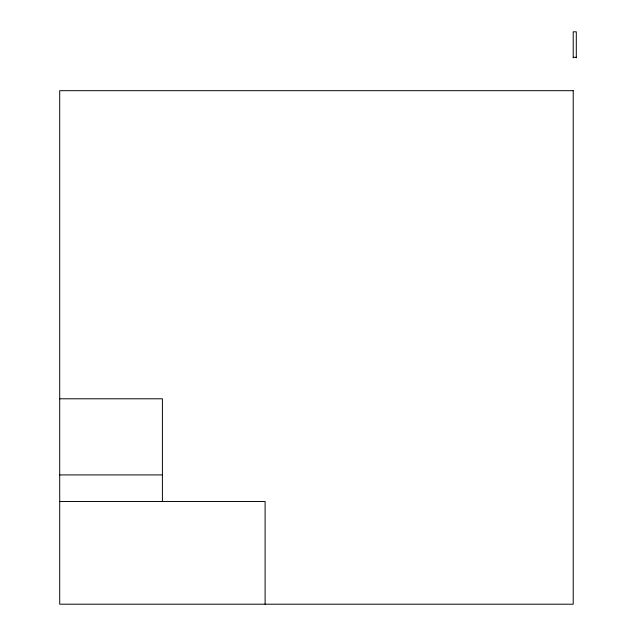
<?xml version="1.0" encoding="UTF-8"?>
<svg xmlns="http://www.w3.org/2000/svg" width="636" height="636" viewBox="0 0 636 636"><rect width="100%" height="100%" fill="white"/><g stroke="black" fill="none" stroke-linecap="round" stroke-linejoin="round"><path stroke-width="0.95" d="M573.219 57.312L576.296 57.312M59.704 398.796L162.403 398.796L162.403 501.494M59.704 474.917L162.403 474.917M59.704 501.494L265.109 501.494L265.109 604.2M576.296 57.82L576.296 31.8L573.219 31.8L573.219 57.82M573.219 90.686L59.704 90.686L59.704 604.2L573.219 604.2L573.219 90.686"/></g></svg>
